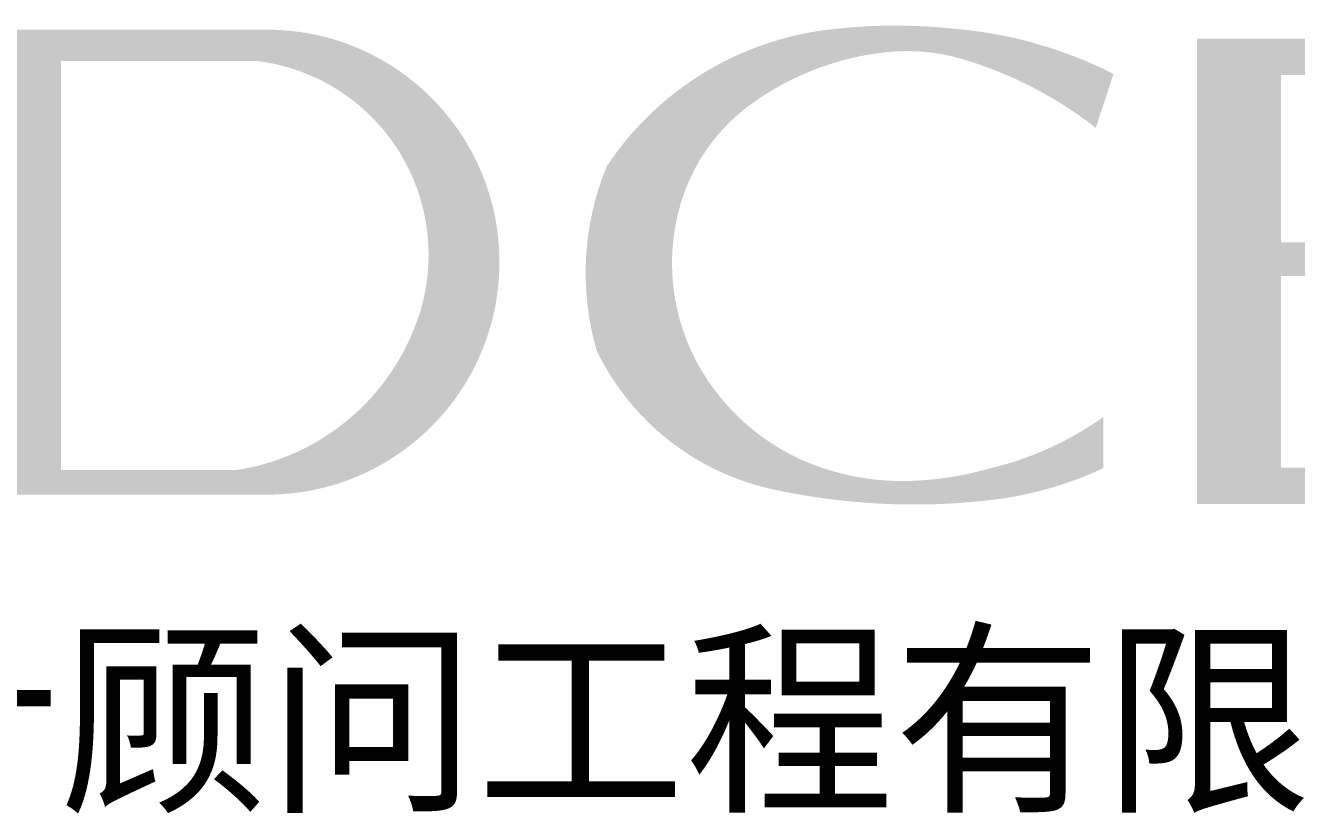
# Model space of a CAD drawing. Extents: x 115799 to 952918, y -190076 to 200966.
# Drawn here: x 472778 to 474009, y 144235 to 144998 of the extents above; entities that cross this region are included whole.
import ezdxf
from ezdxf.enums import TextEntityAlignment as Align

# ---------------------------------------------------------------- set-up
doc = ezdxf.new("R2010")
doc.units = 0
doc.header["$LTSCALE"] = 1000
doc.header["$MEASUREMENT"] = 0
doc.layers.add('00-图签签名_10', color=10, linetype='Continuous')
doc.layers.add('SHEET_TEXT', color=7, linetype='Continuous')
doc.styles.add('A0-建筑图签$0$hwxh', font='STXIHEI.TTF')
doc.styles.add('华文细黑', font='STXIHEI.TTF', dxfattribs={"height": 10})

# ---------------------------------------------------------------- blocks, each defined once
blk = doc.blocks.new('A$C69861949')
at = {"ltscale": 0.001}
h = blk.add_hatch(color=256, dxfattribs=at)
edge = h.paths.add_edge_path(flags=16)
edge.add_line((15.82980980590219, 8.569314142441726), (19.63055726288803, 8.569314142441726))
edge.add_arc((19.16640701542565, 4.819294533918765), 3.778635007052957, -23.14183201365688, 82.94422841377218, ccw=False)
edge.add_arc((18.55575271178714, 5.024223110381172), 4.420992175216627, 278.6849935359396, 337.5263122238354, ccw=False)
edge.add_line((19.2233310028405, 0.6539243747520231), (15.82980980590219, 0.6539243747529326))
edge.add_line((15.82980980590219, 0.6539243747529326), (15.82980980590219, 8.569314142441726))
edge = h.paths.add_edge_path()
edge.add_line((19.81727618613877, 9.177070715168156), (14.31380638035807, 9.177070715168156))
edge.add_line((14.31380638035807, 9.177070715168156), (14.31380638035807, 0.1786420633625312))
edge.add_line((14.31380638035807, 0.1786420633625312), (19.81727618613877, 0.1786420633634407))
edge.add_arc((19.81727618613877, 4.677856389265798), 4.499214325902358, 270, 450)
h = blk.add_hatch(color=256, dxfattribs=at)
edge = h.paths.add_edge_path()
edge.add_arc((32.11844258874225, 5.2944321497489), 4.852220594071865, 246.0392734246348, 272.6901587606656)
edge.add_arc((32.03986855943003, 6.925653806217269), 6.485332713471919, 272.7071765136122, 286.0207645416936)
edge.add_arc((32.37989125128479, 6.768851084544622), 6.247216378538588, 283.4193957732734, 305.5300438974241)
edge.add_line((36.01033466525951, 1.684798262414915), (36.01033466525951, 0.6922001361454022))
edge.add_arc((32.98795679629984, 7.196872738870297), 7.172554192992691, 276.4265994638416, 294.9218048639394, ccw=False)
edge.add_arc((32.34760129953793, 12.88194357499833), 12.89357556806468, 257.717757348371, 276.426599463869, ccw=False)
edge.add_arc((30.65874042581891, 5.124578140334961), 4.954496935271037, 205.7856088828584, 257.7177573483759, ccw=False)
edge.add_arc((31.39649391498642, 4.471299122985329), 5.411528823203659, 157.6279349355657, 196.1138353179531, ccw=False)
edge.add_arc((31.40116332161051, 3.209159878373612), 6.010302524985462, 98.75610046015322, 146.4478006582644, ccw=False)
edge.add_arc((31.98192438086335, -1.338868278689006), 10.59439430561454, 83.9971363546212, 98.11604897448439, ccw=False)
edge.add_arc((32.42331486085641, 0.8487076650353629), 8.375291868788848, 63.157972388296514, 85.43525870611887, ccw=False)
edge.add_line((36.20502839739129, 8.321602459891437), (35.86110508627826, 7.277715035159417))
edge.add_arc((31.05703492401881, 1.122977031696792), 7.807681475007715, 52.02624302658943, 73.215547450911)
edge.add_arc((32.2023168162068, 4.92005714294919), 3.841639621491435, 73.2155474509136, 96.60397704245582)
edge.add_arc((32.38914080077666, 3.306365669614024), 5.466109803527778, 96.60397704245845, 125.5499734549686)
edge.add_arc((31.34947185219607, 4.761241982228967), 3.677932908572929, 125.549973454985, 164.0300041271467)
edge.add_arc((31.71316356238822, 4.657161146039471), 4.056224437059615, 164.0300041271247, 213.6256556622332)
edge.add_arc((31.97743416680532, 4.832913382105289), 4.373600871032115, 213.6256627082516, 245.2719532317682)
blk.add_hatch(color=256, dxfattribs=at).paths.add_polyline_path([(45.64967972177328, 5.062021770840147), (39.44482934627013, 5.062021770841056), (39.44482934626831, 8.301871543219022), (46.09407013971031, 8.301871543219022), (46.09407013971031, 9.005600181435511), (37.82154538495524, 9.005600181435511), (37.82154538495524, -3.260356606915593e-07), (46.09407013970849, -3.260356606915593e-07), (46.09407013970849, 0.7037283121808287), (39.44482934626831, 0.7037283121808287), (39.44482934626831, 4.412508814344619), (45.64967972177328, 4.412508814344619)])
blk = doc.blocks.new('图签-A1')
at = {"layer": 'SHEET_TEXT', "ltscale": 0.001}
blk.add_blockref('A$C69861949', (-55.7799051642146, 393.3005677503934), dxfattribs=at)
at = {"layer": '00-图签签名_10', "style": 'A0-建筑图签$0$hwxh'}
for tag, p in [('曲佰忠', (-28.75773944549064, 153.5416569594063)), ('郭艳霞', (-28.75773944549064, 146.0416569594063)), ('关宝凤', (-28.75773944549064, 131.0416569594063)), ('李杰', (-28.75773944549064, 116.0416569594063)), ('李杰', (-28.75773944549064, 108.5416569594063))]:
    blk.add_attdef(tag, text='', height=2.299999999999999, dxfattribs=at).set_placement(p, align=Align.TOP_CENTER)
at = {"layer": 'SHEET_TEXT', "style": '华文细黑'}
blk.add_text('华通设计顾问工程有限公司', height=2.962338064533867, dxfattribs=at).set_placement((-56.15120951270774, 387.6435986912811))

msp = doc.modelspace()

# ---------------------------------------------------------------- block references
at = {"xscale": 50, "yscale": 50, "zscale": 50}
msp.add_blockref('图签-A1', (474810.5, 124869.8852681716), dxfattribs=at)

doc.saveas('drawing.dxf')
